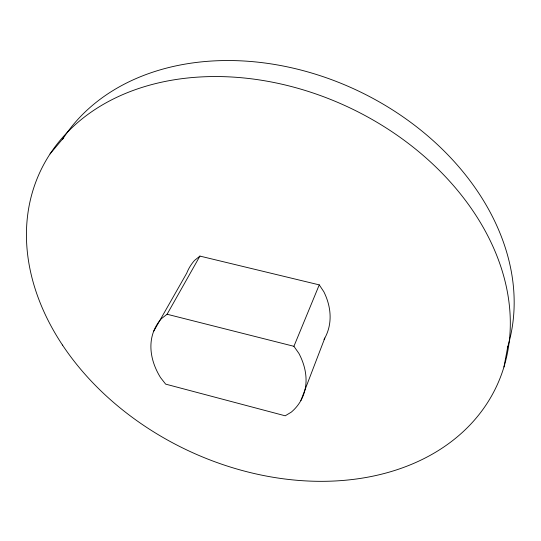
<?xml version="1.0" encoding="UTF-8"?>
<svg xmlns="http://www.w3.org/2000/svg" width="541" height="541" viewBox="0 0 541 541"><rect width="100%" height="100%" fill="white"/><g stroke="black" fill="none" stroke-linecap="round" stroke-linejoin="round"><path stroke-width="0.81" d="M503.948 367.001L507.81 346.45M300.877 400.55L324.843 338.024M199.927 256.089L167.088 314.247L161.502 318.575A81.448 57.136 25.3 0 0 160.542 377.604L165.641 384.124L285.208 415.806L291.288 412.134A81.448 57.136 25.3 0 0 298.923 353.449L293.919 346.308L319.251 284.877L199.927 256.089L194.523 260.444A76.376 56.758 25.3 0 0 186.726 273.178L153.624 331.383M50.043 153.935L63.48 137.901M167.088 314.247L293.919 346.308M319.251 284.877L323.849 291.775A76.376 56.758 25.3 0 1 324.025 339.444M62.546 139.335A246.939 188.66 25.3 0 1 356.627 90.164A246.939 188.66 25.3 0 1 507.309 348.086M62.506 345.077A252.18 189.499 25.3 0 0 481.382 411.525A252.18 189.499 25.3 0 0 261.235 80.21A252.18 189.499 25.3 0 0 62.506 345.077"/></g></svg>
